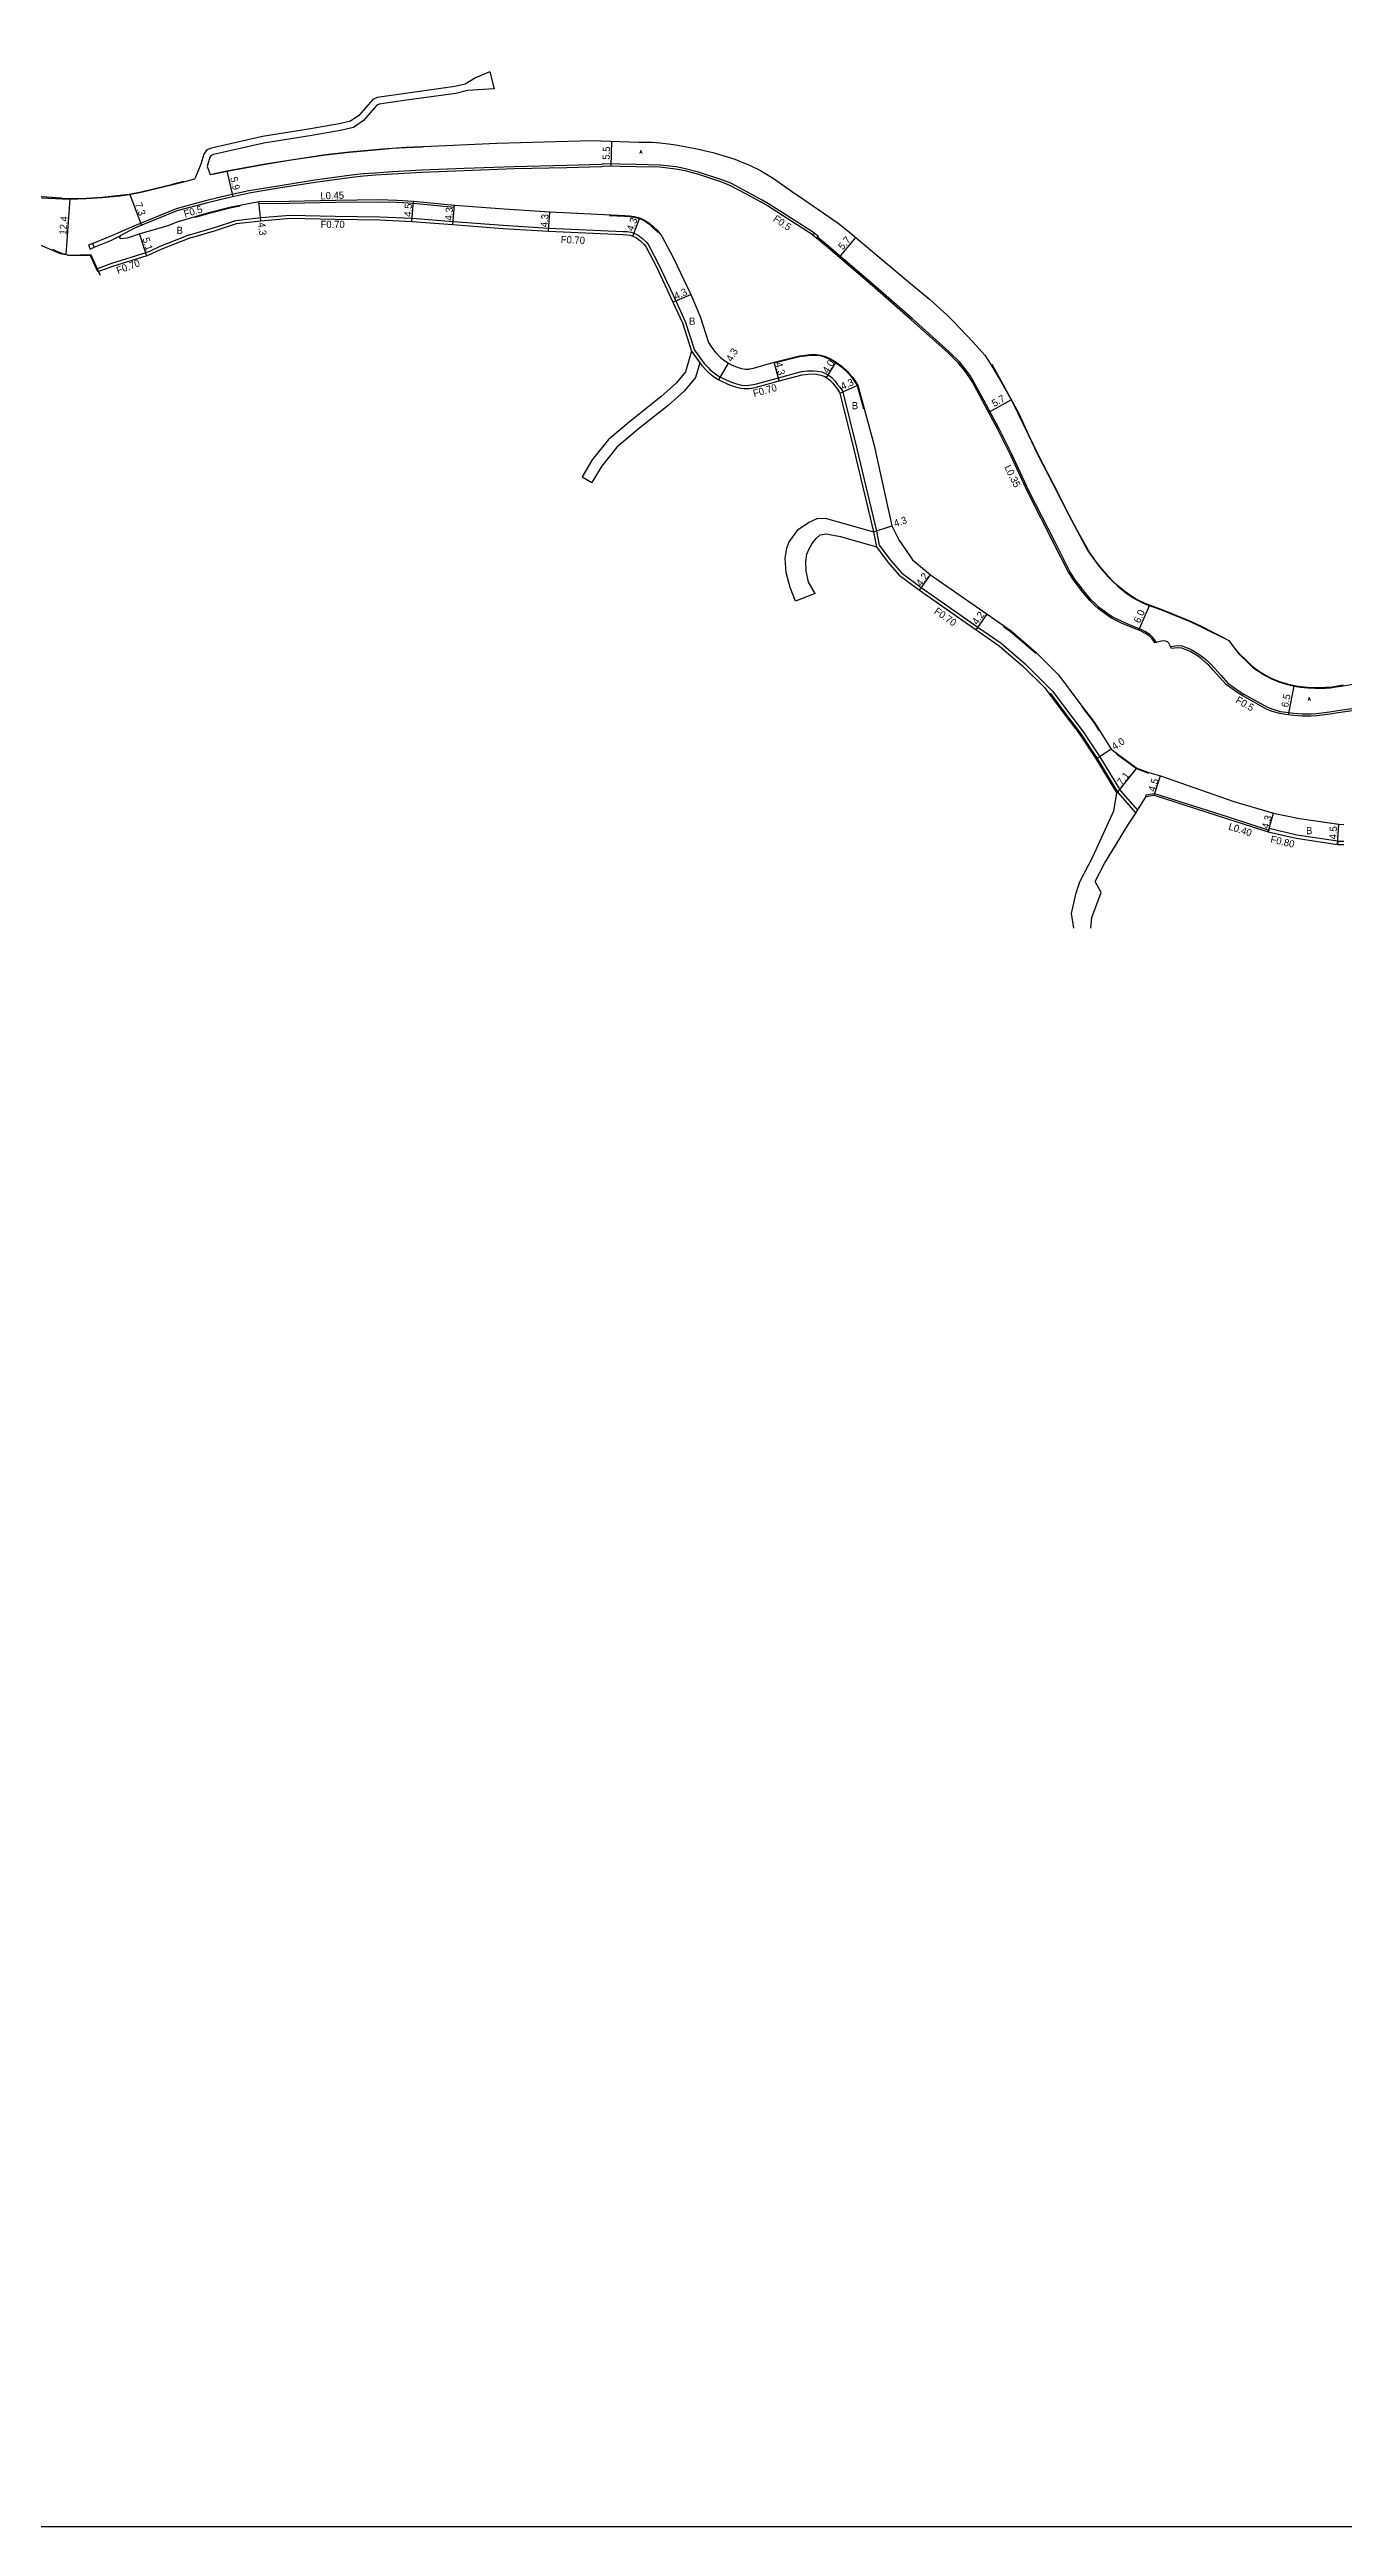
# Model space of a CAD drawing. Header units: metres. Extents: x -20000 to -16000, y -99000 to -96000.
# Drawn here: x -17369 to -17083, y -99000 to -98452 of the extents above; entities that cross this region are included whole.
import ezdxf

# ---------------------------------------------------------------- set-up
doc = ezdxf.new("R2010")
doc.units = ezdxf.units.M
doc.header["$LTSCALE"] = 2.5
for name, color, linetype in [('側溝・桝', 7, 'Continuous'), ('図郭', 7, 'Continuous'), ('幅員', 7, 'Continuous'), ('歩道・分離帯・安全施設', 7, 'Continuous'), ('舗装', 7, 'Continuous'), ('道路', 7, 'Continuous')]:
    doc.layers.add(name, color=color, linetype=linetype)
doc.styles.get("Standard").update_dxf_attribs({"font": ''})
doc.styles.add('YOKO_DECO', font='txt.shx', dxfattribs={"bigfont": 'extfont.shx'})
doc.styles.get('Standard').set_extended_font_data('@MS PGothic')

msp = doc.modelspace()

# ---------------------------------------------------------------- linework, layer by layer
at = {"layer": '側溝・桝'}
for points in [[(-17199.56, -98492.86), (-17204.29, -98489.86), (-17209.72, -98486.34), (-17211.11, -98485.55), (-17214.37, -98483.78), (-17218.09, -98481.83), (-17219.84, -98481.1), (-17225.21, -98479.33), (-17228.06, -98478.6), (-17230.18, -98478.21), (-17233.71, -98477.78), (-17238.97, -98477.65), (-17246.22, -98477.5), (-17246.7, -98477.69), (-17254.32, -98477.89), (-17266.02, -98478.16), (-17277.05, -98478.56), (-17286.39, -98478.94), (-17292.88, -98479.28), (-17296.69, -98479.55), (-17299.36, -98479.73), (-17301.94, -98480.03), (-17310.09, -98481.13), (-17318.16, -98482.43), (-17324.68, -98483.47), (-17329.35, -98484.53), (-17333.94, -98485.65), (-17336.42, -98486.31)], [(-17336.42, -98486.31), (-17340.71, -98487.45), (-17350.12, -98491.3), (-17353.47, -98492.77)], [(-17353.47, -98492.77), (-17355.53, -98493.67), (-17359.19, -98495.15)], [(-17358.85, -98495.97), (-17355.15, -98494.45)], [(-17355.15, -98494.45), (-17353.13, -98493.42)], [(-17344.34, -98495.81), (-17346.47, -98496.8), (-17347.46, -98497.23), (-17355.03, -98499.58)], [(-17337.79, -98493.21), (-17344.34, -98495.81)], [(-17123.93, -98583.36), (-17124.61, -98582.31), (-17125.35, -98581.6), (-17126.33, -98581.02), (-17127.3, -98580.5), (-17129.75, -98579.55), (-17131.53, -98578.76), (-17133.55, -98577.75), (-17134.16, -98577.41), (-17136.48, -98575.69), (-17137.41, -98574.85), (-17138.43, -98573.83), (-17139.98, -98571.93), (-17141.87, -98569.51), (-17143.04, -98567.68), (-17146.21, -98561.49), (-17152.04, -98550), (-17156.01, -98541.55), (-17158.67, -98536.14), (-17162.08, -98529.75), (-17164.42, -98525.49), (-17165.14, -98524.35), (-17166.28, -98522.8), (-17167.51, -98521.31), (-17169.75, -98519.08), (-17177.92, -98511.76), (-17186.61, -98504.17), (-17196.83, -98495.41), (-17198.91, -98493.72)], [(-17355.03, -98499.58), (-17358.32, -98500.8)], [(-17120.84, -98584.24), (-17119.37, -98584.05), (-17118.22, -98584.13), (-17116.25, -98584.93), (-17114.54, -98585.93), (-17113.72, -98586.51), (-17112.72, -98587.39), (-17112.01, -98588.03), (-17110.98, -98589.16), (-17109.62, -98590.7), (-17108.1, -98592.37), (-17105.63, -98594.12), (-17104.57, -98594.77), (-17099.33, -98597.64), (-17098.15, -98598.15), (-17096.53, -98598.6), (-17095.24, -98598.8), (-17093.56, -98599.01), (-17091.67, -98599.16), (-17089.73, -98599.15), (-17088.49, -98599.08), (-17086.74, -98598.89), (-17085.16, -98598.64), (-17083.79, -98598.44), (-17051.43, -98593.84)]]:
    msp.add_lwpolyline(points, dxfattribs=at)
at = {"layer": '側溝・桝', "flags": 128}
for points in [[(-17322.4, -98486.29), (-17322.45, -98485.84)], [(-17322.4, -98486.29), (-17315.72, -98486.22), (-17305.5, -98486.01), (-17295.95, -98485.89), (-17291.94, -98486.02), (-17288.27, -98486.2), (-17279.23, -98487.13), (-17279.19, -98486.68)], [(-17337.79, -98493.21), (-17332.47, -98491.67), (-17327.56, -98490.02), (-17322.03, -98489.42), (-17315.48, -98488.86), (-17305.55, -98489.06), (-17295.68, -98489.22), (-17288.52, -98489.54)], [(-17288.52, -98489.54), (-17279.47, -98490.27), (-17268.44, -98491.09), (-17258.33, -98491.75), (-17241.88, -98492.46), (-17241, -98492.52), (-17240.1, -98492.64), (-17239.45, -98492.82), (-17238.56, -98493.28), (-17237.79, -98493.85), (-17237.57, -98494.03), (-17236.64, -98494.94), (-17236.16, -98495.55), (-17233.87, -98499.98), (-17230.22, -98507.85), (-17228.13, -98512.41), (-17226.09, -98518.72)], [(-17226.76, -98518.93), (-17224.93, -98521.53)], [(-17226.09, -98518.72), (-17224.35, -98521.13)], [(-17224.35, -98521.13), (-17223.95, -98521.7), (-17223.03, -98522.65), (-17222.67, -98522.98), (-17221.37, -98524.04), (-17221.3, -98524.09), (-17220.35, -98524.68), (-17219.93, -98524.9), (-17218.43, -98525.58), (-17217.88, -98525.79), (-17216.8, -98526.17), (-17215.73, -98526.44), (-17215.05, -98526.52), (-17214.08, -98526.49), (-17213.07, -98526.33), (-17212.35, -98526.18), (-17207.54, -98524.86), (-17202.4, -98523.48), (-17201.12, -98523.32), (-17199.84, -98523.27), (-17198.97, -98523.34), (-17197.94, -98523.55), (-17196.94, -98523.93), (-17196.5, -98524.17), (-17195.72, -98524.8), (-17195.07, -98525.52), (-17194.51, -98526.21), (-17193.91, -98526.93), (-17193.38, -98527.75), (-17193.25, -98528.02), (-17190.18, -98540.53), (-17185.85, -98558.77)], [(-17186.53, -98558.93), (-17185.82, -98562.24)], [(-17185.85, -98558.77), (-17185.26, -98561.82)], [(-17185.26, -98561.82), (-17182.77, -98565.15), (-17180.34, -98567.98), (-17175.93, -98571.23), (-17163.39, -98580.01), (-17158.3, -98583.55), (-17152.96, -98588.09), (-17146.81, -98594.24)], [(-17147.37, -98594.66), (-17147.58, -98594.82)], [(-17147.37, -98594.66), (-17144.15, -98598.95), (-17140.82, -98603.32), (-17137.01, -98609.03), (-17132.44, -98616.54)], [(-17146.81, -98594.24), (-17143.59, -98598.53), (-17140.25, -98602.92), (-17136.41, -98608.65), (-17131.84, -98616.17)], [(-17132.44, -98616.54), (-17128.51, -98621.09)], [(-17131.84, -98616.17), (-17128.12, -98620.47)], [(-17126.23, -98617.05), (-17124.36, -98616.75), (-17108.05, -98621.96), (-17099.07, -98624.84)], [(-17126.17, -98617.45), (-17126.23, -98617.05)], [(-17098.97, -98624.46), (-17099.07, -98624.84), (-17099.18, -98625.23)], [(-17098.97, -98624.46), (-17092.86, -98625.88), (-17083.8, -98627.21)], [(-17083.8, -98627.21), (-17083.8, -98627.32), (-17083.84, -98628.02)], [(-17083.8, -98627.32), (-17082.45, -98627.33)]]:
    msp.add_lwpolyline(points, dxfattribs=at)
at = {"layer": '側溝・桝'}
for points in [[(-17359.19, -98495.15), (-17360.12, -98495.53), (-17359.78, -98496.36), (-17358.85, -98495.97)], [(-17199.12, -98493.99), (-17199.95, -98493.38), (-17199.54, -98492.83), (-17198.71, -98493.45)]]:
    msp.add_lwpolyline(points, close=True, dxfattribs=at)
at = {"layer": '図郭'}
msp.add_lwpolyline([(-17600, -99000), (-16800, -99000), (-16800, -98400), (-17600, -98400)], close=True, dxfattribs=at)
at = {"layer": '幅員'}
for points in [[(-17244.51, -98478.04), (-17244.34, -98472.53)], [(-17329.49, -98479.06), (-17328.19, -98484.79)], [(-17365.08, -98497.64), (-17364.15, -98485.23)], [(-17350.98, -98484.28), (-17348.42, -98491.15)], [(-17288.58, -98490.24), (-17288.24, -98485.75)], [(-17279.52, -98490.97), (-17279.19, -98486.68)], [(-17258.38, -98492.44), (-17258.07, -98488.16)], [(-17348.84, -98493.05), (-17347.29, -98497.91)], [(-17194.11, -98498.2), (-17190.43, -98493.81)], [(-17161.02, -98532.46), (-17156.07, -98529.69)], [(-17127.83, -98580.66), (-17125.47, -98575.2)], [(-17094.73, -98599.36), (-17093.47, -98593.01)]]:
    msp.add_lwpolyline(points, dxfattribs=at)
at = {"layer": '幅員', "flags": 128}
for points in [[(-17321.97, -98490.12), (-17322.45, -98485.84)], [(-17239.71, -98493.48), (-17238.21, -98489.45)], [(-17230.86, -98508.14), (-17226.93, -98506.38)], [(-17220.7, -98525.29), (-17218.54, -98521.57)], [(-17207.35, -98525.54), (-17208.48, -98521.39)], [(-17196.89, -98524.76), (-17194.74, -98521.38)], [(-17193.92, -98528.26), (-17190, -98526.47)], [(-17186.53, -98558.93), (-17182.45, -98557.6)], [(-17176.34, -98571.8), (-17173.88, -98568.4)], [(-17163.79, -98580.58), (-17161.39, -98577.14)], [(-17133.91, -98606.95), (-17137.23, -98609.18)], [(-17132.67, -98616.68), (-17128.24, -98611.13)], [(-17124.39, -98617.16), (-17123.03, -98612.87)], [(-17099.18, -98625.23), (-17098.03, -98621.09)], [(-17083.84, -98628.02), (-17083.6, -98623.52)]]:
    msp.add_lwpolyline(points, dxfattribs=at)
at = {"layer": '歩道・分離帯・安全施設'}
for points in [[(-17286.29, -98473.83), (-17289.84, -98473.95), (-17292.98, -98474.16), (-17295.11, -98474.37), (-17302.43, -98475.01), (-17307.72, -98475.58), (-17315.29, -98476.73), (-17320.62, -98477.61), (-17329.18, -98479.13), (-17332.64, -98479.85)], [(-17366.09, -98485.14), (-17371.46, -98484.77)], [(-17366.09, -98485.14), (-17365.97, -98485.15), (-17362.5, -98485.15), (-17360.62, -98485.12), (-17357.08, -98484.91), (-17353.2, -98484.48), (-17351.16, -98484.23), (-17348.47, -98483.73), (-17341.48, -98482.03)], [(-17339.05, -98481.44), (-17341.48, -98482.03)], [(-17368.05, -98496.36), (-17367.2, -98496.85), (-17365.66, -98497.44), (-17364.58, -98497.7), (-17363.53, -98497.75), (-17359.83, -98497.82)], [(-17108.77, -98582.46), (-17114.12, -98579.75), (-17116.3, -98578.75), (-17122.65, -98576.18), (-17126.44, -98574.74), (-17127.8, -98574.12), (-17128.37, -98573.82), (-17129.02, -98573.44), (-17130.42, -98572.5), (-17131.37, -98571.75), (-17132.51, -98570.77), (-17133.61, -98569.76), (-17134.58, -98568.74), (-17135.96, -98567.15), (-17136.73, -98566.23), (-17137.72, -98564.9), (-17138.67, -98563.55), (-17138.98, -98563.03), (-17141.35, -98558.66), (-17143.28, -98555.05), (-17144.86, -98551.97), (-17146.76, -98548.22), (-17150.09, -98541.83), (-17152.23, -98537.36), (-17154.21, -98532.97), (-17155.69, -98530.19), (-17158.21, -98525.69), (-17160.26, -98521.88)], [(-17082.66, -98592.84), (-17084.68, -98593.2), (-17085.41, -98593.31), (-17086.52, -98593.36), (-17088.78, -98593.39), (-17090.45, -98593.3), (-17092.02, -98593.16), (-17093.01, -98593.01), (-17094.32, -98592.75), (-17095.69, -98592.39), (-17096.83, -98592), (-17098.44, -98591.37), (-17099.99, -98590.55), (-17101.33, -98589.68), (-17102.53, -98588.82), (-17104.03, -98587.39), (-17105.47, -98585.98), (-17106.65, -98584.52), (-17107.87, -98582.9)]]:
    msp.add_lwpolyline(points, dxfattribs=at)
at = {"layer": '歩道・分離帯・安全施設', "flags": 128}
for points in [[(-17336.48, -98489.34), (-17333.44, -98488.46), (-17328.51, -98487.18), (-17326.58, -98486.8)], [(-17244.89, -98488.98), (-17241.54, -98489.12), (-17240.51, -98489.2), (-17239.49, -98489.29), (-17238.5, -98489.51), (-17238.26, -98489.59), (-17237.24, -98490.08), (-17236.29, -98490.72), (-17235.43, -98491.42), (-17234.31, -98492.47), (-17234.1, -98492.73)], [(-17359.67, -98497.51), (-17357.52, -98502.16)], [(-17208.44, -98521.53), (-17202.84, -98520.14), (-17201.62, -98519.97), (-17200.4, -98519.84), (-17199.18, -98519.83), (-17198.28, -98519.94), (-17197.16, -98520.27), (-17196.09, -98520.76), (-17195.06, -98521.36), (-17194.83, -98521.51), (-17193.52, -98522.47), (-17192.33, -98523.59), (-17192.03, -98523.9), (-17191.19, -98524.88), (-17190.46, -98525.94), (-17190.14, -98526.53), (-17188.73, -98531.68)], [(-17157.76, -98579.85), (-17156.18, -98580.95), (-17150.64, -98585.66), (-17150.52, -98585.78)], [(-17140.35, -98597.69), (-17137.73, -98601.13), (-17136.67, -98602.83)], [(-17132.73, -98608), (-17128.32, -98611.26), (-17125.65, -98612.29)]]:
    msp.add_lwpolyline(points, dxfattribs=at)
at = {"layer": '道路', "flags": 128}
for points in [[(-17271.34, -98457.14), (-17274.54, -98458.49), (-17276.84, -98459.93), (-17279.12, -98460.45), (-17290.02, -98461.99), (-17296.27, -98462.87), (-17297.26, -98463.32), (-17300.33, -98466.81), (-17302.16, -98468.1), (-17304.68, -98468.7), (-17311, -98469.8), (-17321.6, -98471.5), (-17332.88, -98474.03), (-17333.95, -98474.41), (-17334.64, -98475.39), (-17335.26, -98477.6), (-17336.57, -98480.83)], [(-17271.34, -98457.14), (-17270.41, -98460.92)], [(-17270.41, -98460.92), (-17273.9, -98461.16), (-17276.26, -98461.33), (-17278.85, -98461.93), (-17289.78, -98463.47), (-17295.85, -98464.33), (-17296.35, -98464.55), (-17299.32, -98467.94), (-17301.54, -98469.49), (-17304.38, -98470.16), (-17310.76, -98471.28), (-17321.31, -98472.97), (-17332.47, -98475.47), (-17333, -98475.66), (-17333.26, -98476.04), (-17333.84, -98478.09), (-17333.19, -98479.88)], [(-17340.02, -98490.22), (-17333.48, -98488.31), (-17328.55, -98487.03), (-17322.45, -98485.84), (-17315.72, -98485.77), (-17305.51, -98485.56), (-17295.94, -98485.44), (-17291.92, -98485.57), (-17288.24, -98485.75), (-17279.19, -98486.68), (-17268.19, -98487.5), (-17258.07, -98488.16), (-17241.53, -98488.97), (-17240.5, -98489.05), (-17239.46, -98489.15), (-17238.46, -98489.36), (-17238.21, -98489.45), (-17237.17, -98489.95), (-17236.21, -98490.6), (-17235.33, -98491.3), (-17234.2, -98492.37), (-17233.29, -98493.49), (-17230.75, -98498.38), (-17226.93, -98506.38), (-17224.82, -98511.25), (-17222.96, -98517.03), (-17222.47, -98517.87), (-17222.27, -98518.17), (-17221.44, -98519.22), (-17221.33, -98519.34), (-17220.33, -98520.35), (-17219.4, -98521.05), (-17218.54, -98521.57), (-17217.89, -98521.94), (-17216.67, -98522.48), (-17216.65, -98522.49), (-17215.72, -98522.78), (-17214.85, -98522.93), (-17214.83, -98522.93), (-17213.97, -98522.9), (-17213.92, -98522.89), (-17213.05, -98522.74), (-17208.48, -98521.39), (-17202.87, -98519.99), (-17201.64, -98519.82), (-17200.41, -98519.69), (-17199.17, -98519.68), (-17198.25, -98519.8), (-17197.11, -98520.13), (-17196.02, -98520.63), (-17194.98, -98521.23), (-17194.74, -98521.38), (-17193.42, -98522.36), (-17192.22, -98523.48), (-17191.92, -98523.8), (-17191.07, -98524.79), (-17190.33, -98525.86), (-17190, -98526.47), (-17186.33, -98539.83), (-17182.45, -98557.6), (-17180.92, -98560.7), (-17179.41, -98562.8), (-17177.84, -98565.1), (-17173.88, -98568.4), (-17161.39, -98577.14), (-17156.08, -98580.83), (-17150.54, -98585.55), (-17145.59, -98590.5), (-17141.05, -98596.54), (-17137.61, -98601.05), (-17133.91, -98606.95), (-17128.24, -98611.13), (-17125.6, -98612.15)], [(-17337.56, -98493.87), (-17332.26, -98492.33), (-17327.41, -98490.71), (-17321.97, -98490.12), (-17315.45, -98489.56), (-17305.56, -98489.76), (-17295.7, -98489.92), (-17288.58, -98490.24), (-17279.52, -98490.97), (-17268.49, -98491.79), (-17258.38, -98492.44), (-17241.92, -98493.16), (-17241.07, -98493.22), (-17240.24, -98493.33), (-17239.71, -98493.48), (-17238.93, -98493.88), (-17238.22, -98494.41), (-17238.04, -98494.55), (-17237.16, -98495.41), (-17236.76, -98495.93), (-17234.5, -98500.29), (-17230.86, -98508.14), (-17228.78, -98512.67), (-17226.76, -98518.93)], [(-17358.02, -98501.44), (-17359.77, -98497.66)], [(-17226.76, -98518.93), (-17228.1, -98523.52), (-17230.17, -98526.03), (-17233.54, -98529.06), (-17240.12, -98534.28), (-17245.09, -98538.45), (-17248.69, -98543), (-17250.92, -98546.73)], [(-17224.93, -98521.53), (-17225.89, -98524.77), (-17228.36, -98527.76), (-17231.92, -98530.97), (-17238.54, -98536.22), (-17243.29, -98540.2), (-17246.63, -98544.43), (-17248.78, -98548.01)], [(-17224.93, -98521.53), (-17224.49, -98522.14), (-17223.52, -98523.15), (-17223.13, -98523.51), (-17221.79, -98524.6), (-17221.69, -98524.68), (-17220.7, -98525.29), (-17220.24, -98525.53), (-17218.7, -98526.22), (-17218.12, -98526.45), (-17217, -98526.84), (-17215.86, -98527.13), (-17215.08, -98527.23), (-17214.01, -98527.19), (-17212.95, -98527.02), (-17212.18, -98526.86), (-17207.35, -98525.54), (-17202.27, -98524.17), (-17201.06, -98524.02), (-17199.85, -98523.97), (-17199.07, -98524.04), (-17198.13, -98524.23), (-17197.23, -98524.56), (-17196.89, -98524.76), (-17196.2, -98525.31), (-17195.6, -98525.97), (-17195.05, -98526.65), (-17194.48, -98527.35), (-17193.99, -98528.1), (-17193.92, -98528.26), (-17190.86, -98540.7), (-17186.53, -98558.93)], [(-17250.92, -98546.73), (-17248.78, -98548.01)], [(-17203.75, -98574.24), (-17204.95, -98571.18), (-17205.85, -98567.9), (-17206.06, -98564.77), (-17205.67, -98562.49), (-17205.2, -98561.27), (-17203.13, -98558.39), (-17200.84, -98556.8), (-17198.93, -98555.97), (-17197.18, -98555.9), (-17192.99, -98557.07), (-17186.53, -98558.93)], [(-17199.39, -98572.54), (-17200.9, -98570.06), (-17201.4, -98567.51), (-17201.45, -98565.48), (-17201.25, -98563.83), (-17200.73, -98562.69), (-17200.09, -98561.48), (-17199.2, -98560.35), (-17198.3, -98559.59), (-17196.97, -98559.34), (-17193.82, -98559.95), (-17185.82, -98562.24)], [(-17185.82, -98562.24), (-17183.31, -98565.59), (-17180.82, -98568.5), (-17176.34, -98571.8), (-17163.79, -98580.58), (-17158.74, -98584.1), (-17153.44, -98588.59), (-17148.69, -98593.35), (-17147.58, -98594.82), (-17144.36, -98599.12), (-17141.04, -98603.48), (-17137.23, -98609.18), (-17132.67, -98616.68)], [(-17199.39, -98572.54), (-17203.75, -98574.24)], [(-17125.6, -98612.15), (-17123.03, -98612.87), (-17106.84, -98618.57), (-17098.03, -98621.09), (-17092.26, -98622.29), (-17083.6, -98623.52), (-17082.45, -98623.62)], [(-17142.2, -98646.57), (-17142.68, -98643.3), (-17141.64, -98638.73), (-17140.88, -98636.27), (-17138.01, -98630.8), (-17133.35, -98620.61), (-17132.67, -98616.68)], [(-17138.43, -98646.57), (-17138.2, -98644.16), (-17136.12, -98638.68), (-17137.47, -98636.24), (-17135.39, -98632.28), (-17130.09, -98623.55), (-17128.51, -98621.09), (-17128.12, -98620.47), (-17126.17, -98617.45)], [(-17126.17, -98617.45), (-17124.39, -98617.16), (-17108.17, -98622.34), (-17099.18, -98625.23), (-17093.01, -98626.67), (-17083.84, -98628.02), (-17082.45, -98628.03)]]:
    msp.add_lwpolyline(points, dxfattribs=at)
at = {"layer": '道路'}
for points in [[(-17333.19, -98479.88), (-17332.61, -98479.71), (-17329.16, -98478.99), (-17320.6, -98477.47), (-17315.27, -98476.6), (-17307.71, -98475.44), (-17302.43, -98474.88), (-17295.11, -98474.23), (-17292.98, -98474.02), (-17289.84, -98473.81), (-17286.3, -98473.7), (-17285.98, -98473.68), (-17269.81, -98472.98), (-17248.86, -98472.38), (-17238.39, -98472.71), (-17237.13, -98472.72), (-17235.38, -98472.76), (-17233.79, -98472.88), (-17231.83, -98473.11), (-17230.32, -98473.33), (-17228.2, -98473.69), (-17225.2, -98474.29), (-17222.04, -98475.05), (-17219.28, -98475.86), (-17217.15, -98476.52), (-17215.22, -98477.27), (-17213.95, -98477.78), (-17211.48, -98478.98), (-17210.16, -98479.8), (-17208.5, -98480.84), (-17204.67, -98483.57), (-17201.92, -98485.42), (-17194.35, -98490.64), (-17192.19, -98492.34), (-17179.27, -98503.16), (-17174.14, -98507.43), (-17170.24, -98510.97), (-17168.84, -98512.37), (-17164.51, -98516.87), (-17161.91, -98519.83), (-17160.54, -98521.92), (-17158.28, -98525.73), (-17155.76, -98530.24), (-17152.31, -98537.4), (-17150.17, -98541.87), (-17146.83, -98548.26), (-17144.94, -98552.01), (-17143.36, -98555.09), (-17141.43, -98558.71), (-17139.06, -98563.07), (-17138.74, -98563.59), (-17137.79, -98564.95), (-17136.8, -98566.28), (-17136.02, -98567.21), (-17134.64, -98568.8), (-17133.67, -98569.82), (-17132.56, -98570.83), (-17131.42, -98571.82), (-17130.47, -98572.57), (-17129.07, -98573.52), (-17128.41, -98573.9), (-17127.84, -98574.19), (-17126.47, -98574.82), (-17122.68, -98576.26), (-17116.34, -98578.83), (-17114.16, -98579.83), (-17107.94, -98582.95), (-17106.71, -98584.57), (-17105.53, -98586.04), (-17104.08, -98587.45), (-17102.58, -98588.88), (-17101.38, -98589.75), (-17100.03, -98590.62), (-17098.47, -98591.44), (-17096.86, -98592.07), (-17095.72, -98592.47), (-17094.34, -98592.83), (-17093.02, -98593.1), (-17092.03, -98593.24), (-17090.46, -98593.38), (-17088.78, -98593.47), (-17086.52, -98593.44), (-17085.4, -98593.39), (-17084.67, -98593.28), (-17082.64, -98592.92), (-17074.07, -98591.55)], [(-17341.46, -98482.11), (-17339.03, -98481.52), (-17336.57, -98480.83)], [(-17120.61, -98584.71), (-17121.16, -98583.54), (-17121.51, -98583.24), (-17121.89, -98583.07), (-17122.35, -98583.01), (-17122.81, -98583.1), (-17124.29, -98583.45), (-17124.88, -98582.53), (-17125.56, -98581.88), (-17126.5, -98581.32), (-17127.44, -98580.81), (-17129.88, -98579.87), (-17131.67, -98579.07), (-17133.71, -98578.05), (-17134.34, -98577.7), (-17136.7, -98575.95), (-17137.64, -98575.1), (-17138.69, -98574.06), (-17140.25, -98572.14), (-17142.15, -98569.71), (-17143.34, -98567.85), (-17146.52, -98561.65), (-17152.35, -98550.15), (-17156.31, -98541.7), (-17158.97, -98536.29), (-17162.38, -98529.91), (-17164.71, -98525.67), (-17165.42, -98524.55), (-17166.55, -98523.01), (-17167.77, -98521.54), (-17169.98, -98519.33), (-17178.15, -98512.02), (-17186.83, -98504.43), (-17197.05, -98495.68), (-17199.12, -98493.99), (-17199.95, -98493.38), (-17199.86, -98493.27), (-17204.57, -98490.29), (-17209.98, -98486.78), (-17211.36, -98485.99), (-17214.6, -98484.22), (-17218.31, -98482.29), (-17220.01, -98481.57), (-17225.35, -98479.82), (-17228.17, -98479.09), (-17230.26, -98478.71), (-17233.75, -98478.29), (-17238.98, -98478.16), (-17246.14, -98478.01), (-17246.69, -98478.2), (-17254.31, -98478.4), (-17266.01, -98478.66), (-17277.03, -98479.07), (-17286.37, -98479.45), (-17292.85, -98479.78), (-17296.66, -98480.05), (-17299.32, -98480.24), (-17301.88, -98480.54), (-17310.02, -98481.63), (-17318.08, -98482.93), (-17324.58, -98483.97), (-17329.23, -98485.03), (-17333.82, -98486.14), (-17336.29, -98486.8)], [(-17371.98, -98484.95), (-17365.98, -98485.23), (-17362.5, -98485.24), (-17360.61, -98485.21), (-17357.07, -98485), (-17353.19, -98484.56), (-17351.14, -98484.31), (-17348.45, -98483.81), (-17341.46, -98482.11)], [(-17336.29, -98486.8), (-17340.55, -98487.94), (-17349.91, -98491.76), (-17353.13, -98493.42), (-17353.19, -98493.82)], [(-17342.79, -98491.32), (-17348.77, -98493.03), (-17351.34, -98493.87), (-17351.58, -98493.93)], [(-17340.02, -98490.22), (-17342.79, -98491.32)], [(-17359.77, -98497.66), (-17364.26, -98497.81), (-17366.32, -98497.4), (-17373.52, -98494.3)], [(-17344.1, -98496.47), (-17346.18, -98497.44), (-17347.22, -98497.89), (-17354.82, -98500.25)], [(-17351.58, -98493.93), (-17353.08, -98494.14), (-17353.15, -98494.07), (-17353.19, -98493.82)], [(-17337.56, -98493.87), (-17344.1, -98496.47)], [(-17354.82, -98500.25), (-17358.02, -98501.44)], [(-17051.35, -98594.33), (-17083.72, -98598.93), (-17085.08, -98599.13), (-17086.67, -98599.38), (-17088.45, -98599.58), (-17089.71, -98599.64), (-17091.69, -98599.66), (-17093.62, -98599.5), (-17095.31, -98599.29), (-17096.64, -98599.09), (-17098.31, -98598.62), (-17099.55, -98598.09), (-17104.82, -98595.2), (-17105.91, -98594.54), (-17108.43, -98592.74), (-17109.99, -98591.03), (-17111.35, -98589.49), (-17112.36, -98588.38), (-17113.05, -98587.76), (-17114.03, -98586.9), (-17114.81, -98586.34), (-17116.47, -98585.37), (-17118.34, -98584.62), (-17119.35, -98584.55), (-17120.61, -98584.71)]]:
    msp.add_lwpolyline(points, dxfattribs=at)

# ---------------------------------------------------------------- texts
at = {"layer": '側溝・桝'}
for s, rotation, p in [('L0.45', 1.6708, (-17308.81, -98485.4)), ('F0.5', 16.4559, (-17338.77, -98489.42)), ('F0.70', 0.0967, (-17308.8, -98491.72)), ('F0.5', 325.8471, (-17208.85, -98490.05)), ('F0.70', 357.6396, (-17255.69, -98495.03)), ('F0.70', 20.3587, (-17353.6, -98501.93)), ('F0.70', 15.303, (-17212.89, -98529.11)), ('L0.35', 296.2668, (-17157.64, -98544.58)), ('F0.70', 325.0219, (-17173.25, -98576.81)), ('F0.5', 330, (-17106.56, -98596.57)), ('L0.40', 342.2777, (-17108.13, -98624.71)), ('F0.80', 346.8786, (-17098.82, -98627.59))]:
    msp.add_text(s, height=1.6, rotation=rotation, dxfattribs=at).set_placement(p)
at = {"layer": '幅員'}
for s, rotation, p in [('5.5', 88, (-17244.85, -98476.63)), ('5.9', 283, (-17328.8, -98480.61)), ('7.3', 290.4669, (-17349.9, -98486.44)), ('4.5', 85.6442, (-17288.76, -98489.27)), ('12.4', 85.7064, (-17365, -98493.24)), ('4.3', 276.4104, (-17322.64, -98490.54)), ('4.3', 85.5504, (-17279.7, -98490.1)), ('4.3', 85.8236, (-17258.57, -98491.58)), ('4.3', 69.5079, (-17239.68, -98492.54)), ('5.1', 288, (-17348.26, -98494.1)), ('5.7', 50, (-17193.26, -98496.65)), ('4.3', 24.1327, (-17230.19, -98507.59)), ('4.3', 59.9314, (-17217.84, -98521.41)), ('4.3', 285.2072, (-17208.31, -98521.59)), ('4.0', 57.5495, (-17196.57, -98524)), ('4.3', 24.4783, (-17193.34, -98527.57)), ('5.7', 29, (-17159.79, -98531.33)), ('4.3', 18.1255, (-17181.71, -98557.86)), ('4.2', 54.1451, (-17175.93, -98571.07)), ('4.2', 55.1521, (-17163.52, -98579.61)), ('6.0', 67, (-17127.57, -98579.24)), ('6.5', 79, (-17094.79, -98597.81)), ('4.0', 33.8538, (-17133.16, -98607.24)), ('7.1', 51.394, (-17131.54, -98615.09)), ('4.5', 72.3812, (-17124.29, -98616.51)), ('4.3', 74.544, (-17099.13, -98624.67)), ('4.5', 86.8828, (-17084.13, -98626.96))]:
    msp.add_text(s, height=1.6, rotation=rotation, dxfattribs=at).set_placement(p)
at = {"layer": '舗装', "style": 'YOKO_DECO'}
for p in [(-17238.24, -98475.23, 212.64), (-17090.42, -98596.23, 209.68)]:
    msp.add_text('A', height=0.75, dxfattribs=at).set_placement(p)
at = {"layer": '舗装'}
for p in [(-17340.64, -98493.04), (-17227.3, -98513.11), (-17191.3, -98531.8), (-17090.83, -98625.77)]:
    msp.add_text('B', height=1.6, dxfattribs=at).set_placement(p)

doc.saveas('drawing.dxf')
